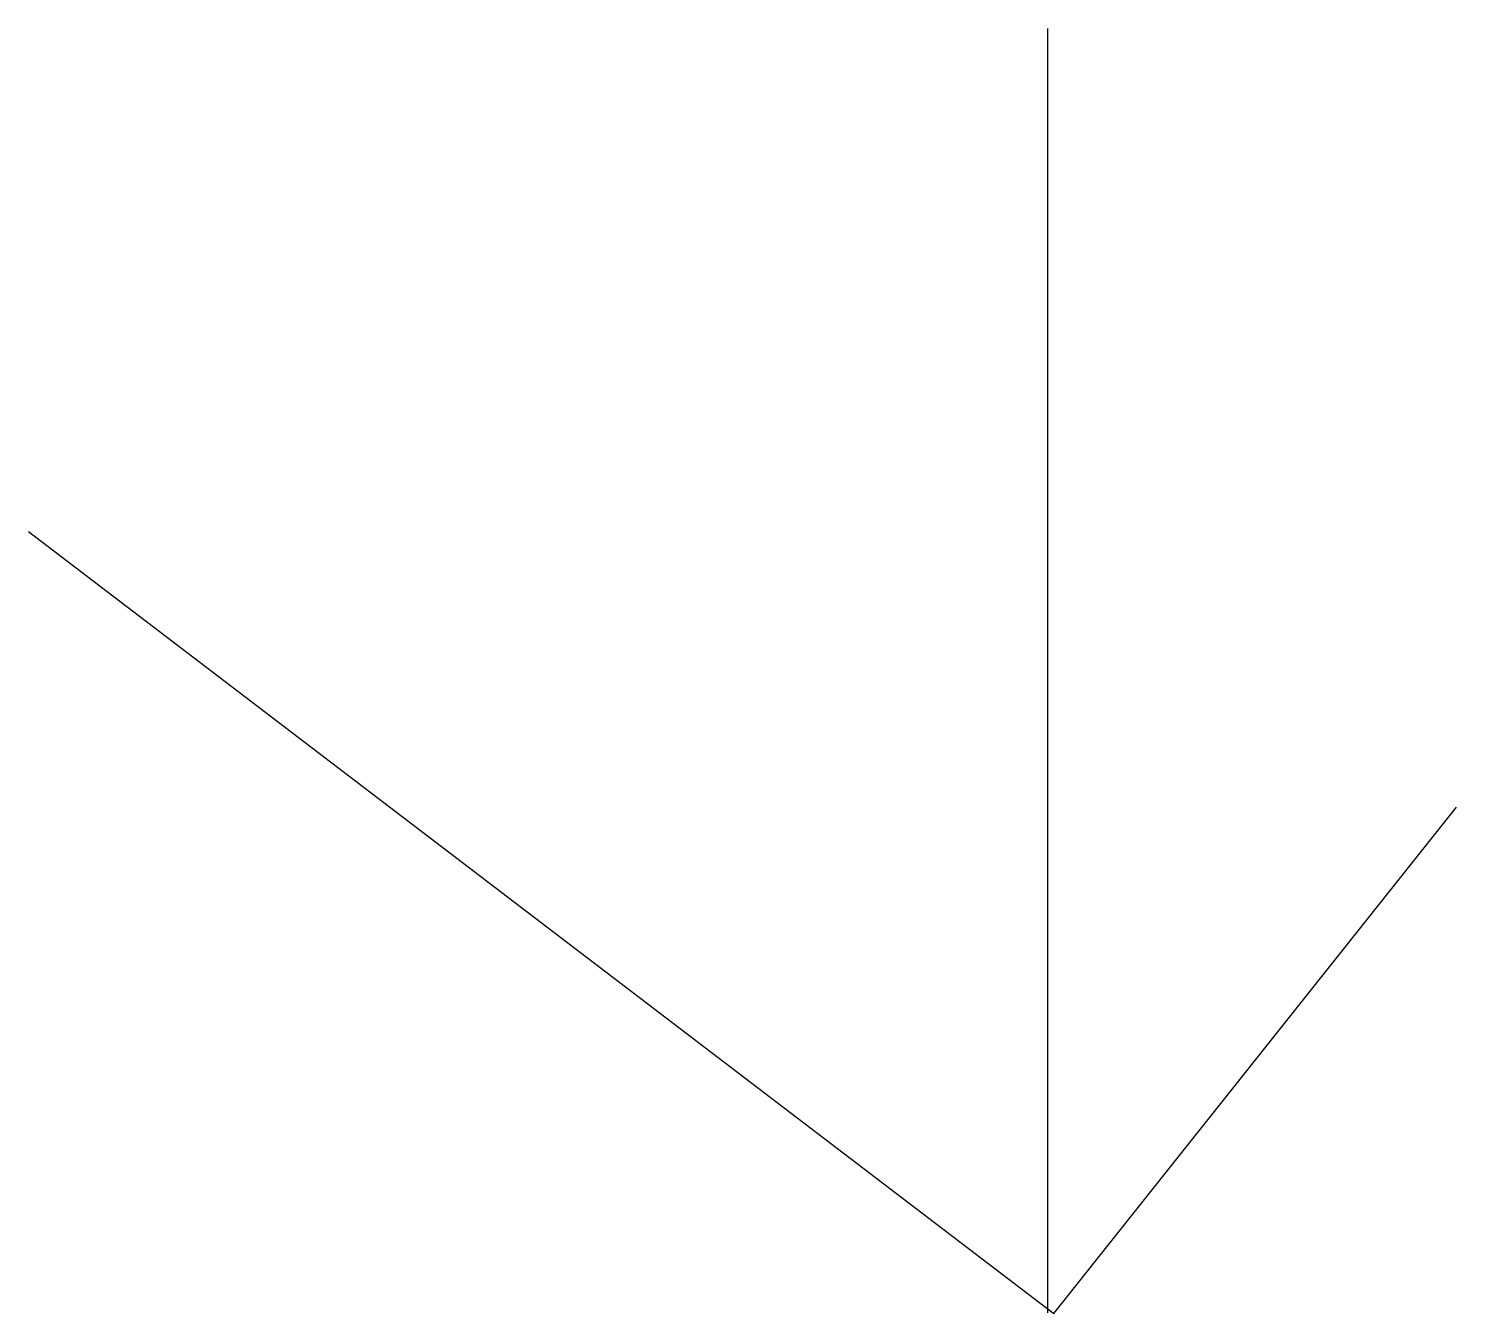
# Model space of a CAD drawing. Extents: x -7812 to 3374, y 92 to 10158.
import ezdxf

# ---------------------------------------------------------------- set-up
doc = ezdxf.new("R2010")
doc.units = 0
doc.layers.get('0').update_dxf_attribs({"linetype": 'CONTINUOUS'})

msp = doc.modelspace()

# ---------------------------------------------------------------- linework, layer by layer
at = {"color": 1, "linetype": 'Continuous'}
msp.add_line((173, 98), (173, 10158), dxfattribs=at)
at = {"color": 2, "linetype": 'Continuous'}
for p, q in [((-7812, 6218), (220, 92)), ((220, 92), (3374, 4059))]:
    msp.add_line(p, q, dxfattribs=at)

doc.saveas('drawing.dxf')
